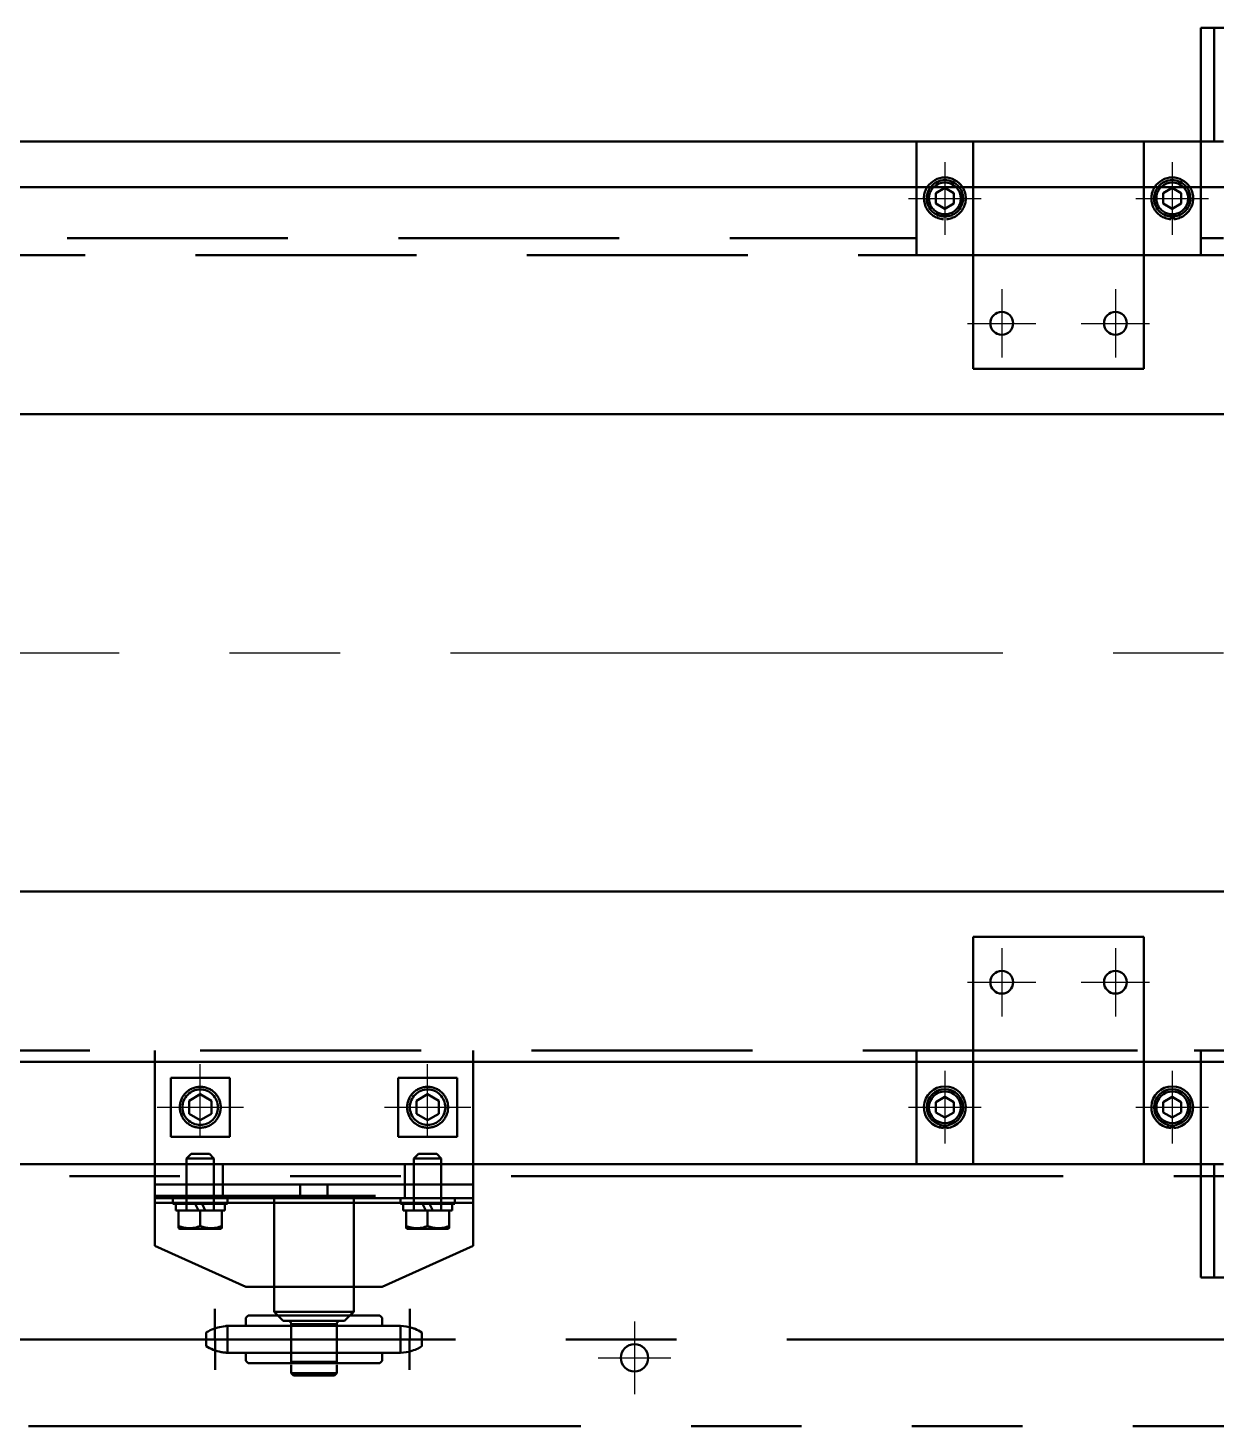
# Model space of a CAD drawing. Header units: millimetres. Extents: x -993 to 13147, y -7260 to 4342.
# Drawn here: x 2444 to 2967, y 2744 to 3359 of the extents above; entities that cross this region are included whole.
import ezdxf

# ---------------------------------------------------------------- set-up
doc = ezdxf.new("R2010")
doc.units = ezdxf.units.MM
doc.header["$LTSCALE"] = 7.649257
for name, pattern in [('CENTER', [50.8, 31.75, -6.35, 6.35, -6.35]), ('DASHED', [19.05, 12.7, -6.35]), ('PHANTOM', [63.5, 31.75, -6.35, 6.35, -6.35, 6.35, -6.35])]:
    doc.linetypes.add(name, pattern=pattern)
for name, color, linetype in [('NoLayerName_001', 7, 'Continuous'), ('NoLayerName_002', 7, 'Continuous'), ('NoLayerName_003', 7, 'Continuous')]:
    doc.layers.add(name, color=color, linetype=linetype)

# ---------------------------------------------------------------- blocks, each defined once
blk = doc.blocks.new('JZB_0407')
at = {"layer": 'NoLayerName_001', "color": 7, "linetype": 'Continuous', "lineweight": 50}
for p, q in [((4378, 100), (5, 100)), ((4183, 0), (200, 0))]:
    blk.add_line(p, q, dxfattribs=at)
blk = doc.blocks.new('JZB_0408')
at = {"layer": 'NoLayerName_001', "color": 7, "linetype": 'Continuous', "lineweight": 50}
for p, q in [((200, 75), (4367, 75)), ((5, 0), (4562, 0))]:
    blk.add_line(p, q, dxfattribs=at)
blk = doc.blocks.new('JZB_0410')
at = {"layer": 'NoLayerName_001', "color": 4, "linetype": 'CENTER', "lineweight": 25}
for p, q in [((15, 30), (15, 0)), ((0, 15), (30, 15))]:
    blk.add_line(p, q, dxfattribs=at)
at = {"layer": 'NoLayerName_001', "color": 7, "linetype": 'Continuous', "lineweight": 50}
blk.add_circle((15, 15), 5, dxfattribs=at)
blk = doc.blocks.new('JZB_0411')
at = {"layer": 'NoLayerName_001', "color": 4, "linetype": 'CENTER', "lineweight": 25}
for p, q in [((15, 30), (15, 0)), ((0, 15), (30, 15))]:
    blk.add_line(p, q, dxfattribs=at)
at = {"layer": 'NoLayerName_001', "color": 7, "linetype": 'Continuous', "lineweight": 50}
blk.add_circle((15, 15), 5, dxfattribs=at)
blk = doc.blocks.new('JZB_0421')
at = {"layer": 'NoLayerName_001', "color": 4, "linetype": 'CENTER', "lineweight": 25}
for p, q in [((15, 30), (15, 0)), ((0, 15), (30, 15))]:
    blk.add_line(p, q, dxfattribs=at)
at = {"layer": 'NoLayerName_001', "color": 7, "linetype": 'Continuous', "lineweight": 50}
blk.add_circle((15, 15), 5, dxfattribs=at)
blk = doc.blocks.new('JZB_0425')
at = {"layer": 'NoLayerName_001', "color": 4, "linetype": 'CENTER', "lineweight": 25}
for p, q in [((15, 30), (15, 0)), ((0, 15), (30, 15))]:
    blk.add_line(p, q, dxfattribs=at)
at = {"layer": 'NoLayerName_001', "color": 7, "linetype": 'Continuous', "lineweight": 50}
blk.add_circle((15, 15), 5, dxfattribs=at)
blk = doc.blocks.new('JZB_0437')
at = {"layer": 'NoLayerName_001', "color": 7, "linetype": 'Continuous', "lineweight": 50}
for p, q in [((0, 80), (0, 100)), ((125, 100), (0, 100)), ((25, 80), (25, 100)), ((100, 80), (100, 100)), ((125, 80), (125, 100))]:
    blk.add_line(p, q, dxfattribs=at)
at = {"layer": 'NoLayerName_001', "color": 3, "linetype": 'DASHED', "lineweight": 50}
for p, q in [((0, 50), (0, 80)), ((25, 0), (25, 80)), ((100, 0), (100, 80)), ((125, 50), (125, 80)), ((125, 50), (0, 50)), ((25, 0), (100, 0))]:
    blk.add_line(p, q, dxfattribs=at)
blk = doc.blocks.new('JZB_0453')
at = {"layer": 'NoLayerName_001', "color": 3, "linetype": 'DASHED', "lineweight": 50}
for p, q in [((100, 100), (25, 100)), ((25, 100), (25, 45)), ((100, 100), (100, 45)), ((0, 50), (125, 50)), ((0, 50), (0, 45)), ((125, 50), (125, 45))]:
    blk.add_line(p, q, dxfattribs=at)
at = {"layer": 'NoLayerName_001', "color": 7, "linetype": 'Continuous', "lineweight": 50}
for p, q in [((0, 45), (0, 0)), ((25, 45), (25, 0)), ((100, 45), (100, 0)), ((125, 45), (125, 0)), ((0, 0), (125, 0))]:
    blk.add_line(p, q, dxfattribs=at)
blk = doc.blocks.new('JZB_0535')
at = {"layer": 'NoLayerName_001', "color": 7, "linetype": 'Continuous', "lineweight": 50}
for p, q in [((7.34, 0.17), (7.34, 1.4)), ((8.56, 0), (8.56, 1.2)), ((9.84, 0), (9.84, 1.2))]:
    blk.add_line(p, q, dxfattribs=at)
blk.add_arc((9.2, 9.18), 9.2, 273.9911, 266.0089, dxfattribs=at)
blk = doc.blocks.new('JZB_0536')
at = {"layer": 'NoLayerName_001', "color": 7, "linetype": 'Continuous', "lineweight": 50}
for p, q in [((7.34, 0.17), (7.34, 1.4)), ((8.56, 0), (8.56, 1.2)), ((9.84, 0), (9.84, 1.2))]:
    blk.add_line(p, q, dxfattribs=at)
blk.add_arc((9.2, 9.18), 9.2, 273.9911, 266.0089, dxfattribs=at)
blk = doc.blocks.new('JZB_0537')
at = {"layer": 'NoLayerName_001', "color": 7, "linetype": 'Continuous', "lineweight": 50}
for p, q in [((8, 12.57), (4.04, 10.29)), ((11.96, 10.29), (8, 12.57)), ((4.04, 10.29), (4.04, 5.71)), ((11.96, 5.71), (11.96, 10.29)), ((4.04, 5.71), (8, 3.42)), ((8, 3.42), (11.96, 5.71))]:
    blk.add_line(p, q, dxfattribs=at)
for radius in [8, 7]:
    blk.add_circle((8, 8), radius, dxfattribs=at)
blk = doc.blocks.new('JZB_0538')
at = {"layer": 'NoLayerName_001', "color": 7, "linetype": 'Continuous', "lineweight": 50}
for p, q in [((8, 12.57), (4.04, 10.29)), ((11.96, 10.29), (8, 12.57)), ((4.04, 10.29), (4.04, 5.71)), ((11.96, 5.71), (11.96, 10.29)), ((4.04, 5.71), (8, 3.42)), ((8, 3.42), (11.96, 5.71))]:
    blk.add_line(p, q, dxfattribs=at)
for radius in [8, 7]:
    blk.add_circle((8, 8), radius, dxfattribs=at)
blk = doc.blocks.new('JZB_0539')
at = {"layer": 'NoLayerName_001', "color": 3, "linetype": 'DASHED', "lineweight": 50}
for start, end in [(147.07927, 266.0089), (273.9911, 32.92073)]:
    blk.add_arc((9.2, 9.18), 9.2, start, end, dxfattribs=at)
at = {"layer": 'NoLayerName_001', "color": 7, "linetype": 'Continuous', "lineweight": 50}
blk.add_arc((9.2, 9.18), 9.2, 32.92073, 147.07927, dxfattribs=at)
blk = doc.blocks.new('JZB_0540')
at = {"layer": 'NoLayerName_001', "color": 3, "linetype": 'DASHED', "lineweight": 50}
for p, q in [((8.56, 1.2), (8.56, 0)), ((9.84, 1.2), (9.84, 0))]:
    blk.add_line(p, q, dxfattribs=at)
for start, end in [(147.07927, 266.0089), (273.9911, 32.92073)]:
    blk.add_arc((9.2, 9.18), 9.2, start, end, dxfattribs=at)
at = {"layer": 'NoLayerName_001', "color": 7, "linetype": 'Continuous', "lineweight": 50}
blk.add_arc((9.2, 9.18), 9.2, 32.92073, 147.07927, dxfattribs=at)
blk = doc.blocks.new('JZB_0541')
at = {"layer": 'NoLayerName_001', "color": 3, "linetype": 'DASHED', "lineweight": 50}
for p, q in [((8, 12.57), (4.04, 10.29)), ((11.96, 10.29), (8, 12.57)), ((4.04, 10.29), (4.04, 5.71)), ((11.96, 5.71), (11.96, 10.29)), ((4.04, 5.71), (8, 3.42)), ((8, 3.42), (11.96, 5.71))]:
    blk.add_line(p, q, dxfattribs=at)
for radius, start, end in [(8, 141.31781, 38.68219), (7, 134.41531, 45.58469)]:
    blk.add_arc((8, 8), radius, start, end, dxfattribs=at)
at = {"layer": 'NoLayerName_001', "color": 7, "linetype": 'Continuous', "lineweight": 50}
for radius, start, end in [(8, 38.68219, 141.31781), (7, 45.58469, 134.41531)]:
    blk.add_arc((8, 8), radius, start, end, dxfattribs=at)
blk = doc.blocks.new('JZB_0542')
at = {"layer": 'NoLayerName_001', "color": 3, "linetype": 'DASHED', "lineweight": 50}
for p, q in [((8, 12.57), (4.04, 10.29)), ((11.96, 10.29), (8, 12.57)), ((4.04, 10.29), (4.04, 5.71)), ((11.96, 5.71), (11.96, 10.29)), ((4.04, 5.71), (8, 3.42)), ((8, 3.42), (11.96, 5.71))]:
    blk.add_line(p, q, dxfattribs=at)
for radius, start, end in [(8, 141.31781, 38.68219), (7, 134.41531, 45.58469)]:
    blk.add_arc((8, 8), radius, start, end, dxfattribs=at)
at = {"layer": 'NoLayerName_001', "color": 7, "linetype": 'Continuous', "lineweight": 50}
for radius, start, end in [(8, 38.68219, 141.31781), (7, 45.58469, 134.41531)]:
    blk.add_arc((8, 8), radius, start, end, dxfattribs=at)
blk = doc.blocks.new('JZB_0543')
at = {"layer": 'NoLayerName_001', "color": 4, "linetype": 'CENTER', "lineweight": 25}
for p, q in [((16, 32), (16, 0)), ((0, 16), (32, 16))]:
    blk.add_line(p, q, dxfattribs=at)
blk = doc.blocks.new('JZB_0544')
at = {"layer": 'NoLayerName_001', "color": 4, "linetype": 'CENTER', "lineweight": 25}
for p, q in [((16, 32), (16, 0)), ((0, 16), (32, 16))]:
    blk.add_line(p, q, dxfattribs=at)
blk = doc.blocks.new('JZB_0545')
at = {"layer": 'NoLayerName_001', "color": 4, "linetype": 'CENTER', "lineweight": 25}
for p, q in [((16, 32), (16, 0)), ((0, 16), (32, 16))]:
    blk.add_line(p, q, dxfattribs=at)
blk = doc.blocks.new('JZB_0546')
at = {"layer": 'NoLayerName_001', "color": 4, "linetype": 'CENTER', "lineweight": 25}
for p, q in [((16, 32), (16, 0)), ((0, 16), (32, 16))]:
    blk.add_line(p, q, dxfattribs=at)
blk = doc.blocks.new('JZB_0587')
at = {"layer": 'NoLayerName_001', "color": 7, "linetype": 'Continuous', "lineweight": 50}
for p, q in [((2960, 500), (2960, 550)), ((2960, 550), (3180, 550)), ((2966, 500), (2966, 550)), ((2960, 50), (2960, 0)), ((2966, 50), (2966, 0)), ((3026, 0), (2960, 0))]:
    blk.add_line(p, q, dxfattribs=at)
blk = doc.blocks.new('JZB_0588')
at = {"layer": 'NoLayerName_001', "color": 7, "linetype": 'Continuous', "lineweight": 50}
for p, q in [((2875, 460), (2210, 460)), ((3010, 460), (3000, 460)), ((2210, 10), (2540, 10)), ((2680, 10), (2875, 10)), ((3000, 10), (3010, 10))]:
    blk.add_line(p, q, dxfattribs=at)
at = {"layer": 'NoLayerName_001', "color": 3, "linetype": 'DASHED', "lineweight": 50}
for p, q in [((2210, 417.5), (2875, 417.5)), ((3000, 417.5), (3010, 417.5)), ((663.6, 410), (4220, 410)), ((4260, 60), (0, 60))]:
    blk.add_line(p, q, dxfattribs=at)
blk = doc.blocks.new('JZB_0594')
at = {"layer": 'NoLayerName_001', "color": 3, "linetype": 'DASHED', "lineweight": 50}
for p, q in [((0, 0), (0, 26)), ((0, 26), (26, 26)), ((26, 0), (26, 26)), ((0, 0), (26, 0))]:
    blk.add_line(p, q, dxfattribs=at)
blk = doc.blocks.new('JZB_0595')
at = {"layer": 'NoLayerName_001', "color": 3, "linetype": 'DASHED', "lineweight": 50}
for p, q in [((9, 14.71), (4.05, 11.86)), ((13.95, 11.86), (9, 14.71)), ((4.05, 11.86), (4.05, 6.14)), ((13.95, 6.14), (13.95, 11.86)), ((4.05, 6.14), (9, 3.28)), ((9, 3.28), (13.95, 6.14))]:
    blk.add_line(p, q, dxfattribs=at)
for radius in [9, 7.8]:
    blk.add_circle((9, 9), radius, dxfattribs=at)
blk = doc.blocks.new('JZB_0596')
at = {"layer": 'NoLayerName_001', "color": 3, "linetype": 'DASHED', "lineweight": 50}
for p, q in [((0, 0), (0, 26)), ((0, 26), (26, 26)), ((26, 0), (26, 26)), ((0, 0), (26, 0))]:
    blk.add_line(p, q, dxfattribs=at)
blk = doc.blocks.new('JZB_0597')
at = {"layer": 'NoLayerName_001', "color": 3, "linetype": 'DASHED', "lineweight": 50}
for p, q in [((9, 14.71), (4.05, 11.86)), ((13.95, 11.86), (9, 14.71)), ((4.05, 11.86), (4.05, 6.14)), ((13.95, 6.14), (13.95, 11.86)), ((4.05, 6.14), (9, 3.28)), ((9, 3.28), (13.95, 6.14))]:
    blk.add_line(p, q, dxfattribs=at)
for radius in [9, 7.8]:
    blk.add_circle((9, 9), radius, dxfattribs=at)
blk = doc.blocks.new('JZB_0628')
at = {"layer": 'NoLayerName_001', "color": 7, "linetype": 'Continuous', "lineweight": 50}
for p, q in [((0, 57), (0, 84)), ((30, 84), (30, 78)), ((110, 78), (110, 84)), ((140, 57), (140, 84)), ((140, 78), (0, 78)), ((8, 76), (0, 76)), ((52.5, 76), (32, 76)), ((52.5, 78), (52.5, 28)), ((87.5, 28), (87.5, 78)), ((108, 76), (87.5, 76)), ((140, 76), (132, 76)), ((0, 57), (40, 39)), ((100, 39), (140, 57)), ((40, 39), (52.5, 39)), ((87.5, 39), (100, 39)), ((52.5, 28), (87.5, 28)), ((52.5, 28), (54.15, 26.35)), ((85.85, 26.35), (87.5, 28)), ((60, 4.65), (60, 1)), ((60, 1), (80, 1)), ((60, 1), (61, 0)), ((79, 0), (80, 1)), ((80, 1), (80, 4.65)), ((79, 0), (61, 0))]:
    blk.add_line(p, q, dxfattribs=at)
at = {"layer": 'NoLayerName_001', "color": 3, "linetype": 'DASHED', "lineweight": 50}
for p, q in [((64, 84), (64, 78)), ((76, 78), (76, 84)), ((8, 76), (32, 76)), ((87.5, 76), (52.5, 76)), ((108, 76), (132, 76)), ((54.15, 26.35), (56.5, 24)), ((83.5, 24), (85.85, 26.35)), ((83.5, 24), (56.5, 24)), ((80, 22.5), (60, 22.5)), ((60, 6), (60, 22.5)), ((80, 22.5), (80, 6)), ((60, 6), (80, 6)), ((60.5, 5.35), (60.5, 6)), ((79.5, 6), (79.5, 5.35))]:
    blk.add_line(p, q, dxfattribs=at)
for centre, start, end in [((58.5, 22.5), 0, 90), ((81.5, 22.5), 90, 180)]:
    blk.add_arc(centre, 1.5, start, end, dxfattribs=at)
blk = doc.blocks.new('JZB_0629')
at = {"layer": 'NoLayerName_001', "color": 3, "linetype": 'DASHED', "lineweight": 50}
for p, q in [((5.5, 33), (3.5, 31)), ((3.5, 31), (15.5, 31)), ((3.5, 8), (3.5, 31)), ((5.5, 33), (13.5, 33)), ((15.5, 31), (13.5, 33)), ((15.5, 31), (15.5, 8))]:
    blk.add_line(p, q, dxfattribs=at)
at = {"layer": 'NoLayerName_001', "color": 7, "linetype": 'Continuous', "lineweight": 50}
for p, q in [((19, 8), (0, 8)), ((0, 0.29), (0, 8)), ((9.5, 8), (9.5, 1.14)), ((19, 0.29), (19, 8)), ((0, 0.29), (0.5, 0)), ((0.5, 0), (18.5, 0)), ((18.5, 0), (19, 0.29))]:
    blk.add_line(p, q, dxfattribs=at)
at = {"layer": 'NoLayerName_001', "color": 7, "linetype": 'Continuous', "lineweight": 50, "start_tangent": (-0.968004, -0.250936), "end_tangent": (-0.982197, 0.187856)}
for points in [[(9.5, 1.14), (7.01, 0.49), (4.41, 0.29), (0, 1.14)], [(19, 1.14), (16.51, 0.49), (13.91, 0.29), (9.5, 1.14)]]:
    blk.add_spline(points, degree=3, dxfattribs=at)
blk = doc.blocks.new('JZB_0630')
at = {"layer": 'NoLayerName_001', "color": 3, "linetype": 'DASHED', "lineweight": 50}
for p, q in [((5.5, 33), (3.5, 31)), ((3.5, 31), (15.5, 31)), ((3.5, 8), (3.5, 31)), ((5.5, 33), (13.5, 33)), ((15.5, 31), (13.5, 33)), ((15.5, 31), (15.5, 8))]:
    blk.add_line(p, q, dxfattribs=at)
at = {"layer": 'NoLayerName_001', "color": 7, "linetype": 'Continuous', "lineweight": 50}
for p, q in [((0, 8), (0, 0.29)), ((19, 8), (0, 8)), ((9.5, 8), (9.5, 1.14)), ((19, 8), (19, 0.29)), ((0, 0.29), (0.5, 0)), ((0.5, 0), (18.5, 0)), ((18.5, 0), (19, 0.29))]:
    blk.add_line(p, q, dxfattribs=at)
at = {"layer": 'NoLayerName_001', "color": 7, "linetype": 'Continuous', "lineweight": 50, "start_tangent": (-0.968004, -0.250936), "end_tangent": (-0.982197, 0.187856)}
for points in [[(9.5, 1.14), (7.01, 0.49), (4.41, 0.29), (0, 1.14)], [(19, 1.14), (16.51, 0.49), (13.91, 0.29), (9.5, 1.14)]]:
    blk.add_spline(points, degree=3, dxfattribs=at)
blk = doc.blocks.new('JZB_0631')
at = {"layer": 'NoLayerName_001', "color": 7, "linetype": 'Continuous', "lineweight": 50}
for p, q in [((0, 3), (0, 0)), ((1.25, 0), (0, 0)), ((9.98, 0), (8.52, 3)), ((11.52, 3), (12.98, 0)), ((21.5, 0), (20.25, 0)), ((21.5, 0), (21.5, 3))]:
    blk.add_line(p, q, dxfattribs=at)
blk = doc.blocks.new('JZB_0632')
at = {"layer": 'NoLayerName_001', "color": 7, "linetype": 'Continuous', "lineweight": 50}
for p, q in [((0, 3), (0, 0)), ((1.25, 0), (0, 0)), ((9.98, 0), (8.52, 3)), ((11.52, 3), (12.98, 0)), ((21.5, 0), (20.25, 0)), ((21.5, 0), (21.5, 3))]:
    blk.add_line(p, q, dxfattribs=at)
blk = doc.blocks.new('JZB_0633')
at = {"layer": 'NoLayerName_001', "color": 7, "linetype": 'Continuous', "lineweight": 50}
for p, q in [((0, 2.5), (0, 0)), ((0, 0), (24, 0)), ((24, 0), (24, 2.5))]:
    blk.add_line(p, q, dxfattribs=at)
blk = doc.blocks.new('JZB_0634')
at = {"layer": 'NoLayerName_001', "color": 7, "linetype": 'Continuous', "lineweight": 50}
for p, q in [((0, 2.5), (0, 0)), ((0, 0), (24, 0)), ((24, 0), (24, 2.5))]:
    blk.add_line(p, q, dxfattribs=at)
blk = doc.blocks.new('JZB_0635')
at = {"layer": 'NoLayerName_001', "color": 3, "linetype": 'DASHED', "lineweight": 50}
for p, q in [((0, 54), (0, 104)), ((140, 54), (140, 104)), ((0, 40), (140, 40)), ((52.5, 0), (87.5, 0))]:
    blk.add_line(p, q, dxfattribs=at)
at = {"layer": 'NoLayerName_001', "color": 7, "linetype": 'Continuous', "lineweight": 50}
for p, q in [((0, 45), (0, 54)), ((140, 54), (0, 54)), ((30, 54), (30, 45)), ((110, 45), (110, 54)), ((140, 54), (140, 45)), ((140, 45), (0, 45))]:
    blk.add_line(p, q, dxfattribs=at)
blk = doc.blocks.new('JZB_0639')
at = {"layer": 'NoLayerName_003', "color": 4, "linetype": 'CENTER', "lineweight": 50}
for p, q in [((3.92, 0), (3.86, 26.77)), ((89.48, 0), (89.55, 26.77))]:
    blk.add_line(p, q, dxfattribs=at)
at = {"layer": 'NoLayerName_003', "color": 7, "linetype": 'Continuous', "lineweight": 50}
for p, q in [((9.11, 19.34), (85.52, 19.34)), ((9.36, 7.44), (9.36, 19.34)), ((18.41, 23.89), (17.41, 22.89)), ((17.41, 22.89), (17.41, 19.34)), ((18.41, 23.89), (76.41, 23.89)), ((77.41, 22.89), (76.41, 23.89)), ((77.41, 19.34), (77.41, 22.89)), ((85.47, 7.44), (85.47, 19.34)), ((0, 10.36), (0, 16.41)), ((94.86, 10.36), (94.86, 16.41)), ((9.21, 7.44), (84.2, 7.44)), ((17.41, 7.44), (17.41, 3.89)), ((77.41, 3.89), (77.41, 7.44)), ((85.52, 7.44), (84.2, 7.44)), ((17.41, 3.89), (18.41, 2.89)), ((18.41, 2.89), (76.41, 2.89)), ((76.41, 2.89), (77.41, 3.89))]:
    blk.add_line(p, q, dxfattribs=at)
for centre, start, end in [((84.85, 0.65), 72.47382, 87.94439), ((84.85, 26.13), 272.05561, 287.58536)]:
    blk.add_arc(centre, 18.7, start, end, dxfattribs=at)
for points, start_tangent, end_tangent in [([(9.11, 19.34), (8.46, 19.24), (5.07, 18.62), (1.73, 17.37), (0, 16.41)], (-0.98913, -0.147046), (-0.875929, -0.48244)), ([(94.86, 16.41), (91.89, 17.97), (90.49, 18.48)], (-0.885066, 0.465465), (-0.940136, 0.3408)), ([(0, 10.36), (3.12, 8.81), (6.54, 7.82), (8.46, 7.53), (9.21, 7.44)], (0.894476, -0.447116), (0.991781, -0.127944)), ([(90.5, 8.3), (93.21, 9.41), (94.86, 10.36)], (0.925351, 0.379112), (0.865229, 0.501376))]:
    blk.add_spline(points, degree=3, dxfattribs=dict(at, start_tangent=start_tangent, end_tangent=end_tangent))
blk = doc.blocks.new('JZB_0719')
at = {"layer": 'NoLayerName_001', "color": 4, "linetype": 'CENTER', "lineweight": 50}
blk.add_line((0, 15.35), (1138.41, 15.35), dxfattribs=at)
blk = doc.blocks.new('JZB_0725')
at = {"layer": 'NoLayerName_002', "color": 3, "linetype": 'PHANTOM', "lineweight": 50}
for p, q in [((0, 110), (1973.5, 110)), ((1973.5, 0), (0, 0))]:
    blk.add_line(p, q, dxfattribs=at)
blk = doc.blocks.new('JZB_0728')
at = {"layer": 'NoLayerName_002', "color": 4, "linetype": 'CENTER', "lineweight": 25}
for p, q in [((16, 32), (16, 0)), ((0, 16), (32, 16))]:
    blk.add_line(p, q, dxfattribs=at)
at = {"layer": 'NoLayerName_002', "color": 7, "linetype": 'Continuous', "lineweight": 50}
blk.add_circle((16, 16), 6, dxfattribs=at)

msp = doc.modelspace()

# ---------------------------------------------------------------- linework, layer by layer
at = {"layer": 'NoLayerName_001', "color": 4, "linetype": 'CENTER', "lineweight": 25}
for p, q in [((-90, 3084.3579), (6547.9144, 3084.3579)), ((2520, 2871.1179), (2520, 2903.3579)), ((2620, 2871.1179), (2620, 2903.3579)), ((2501, 2884.3579), (2539, 2884.3579)), ((2601, 2884.3579), (2639, 2884.3579))]:
    msp.add_line(p, q, dxfattribs=at)

# ---------------------------------------------------------------- block references
at = {"layer": 'NoLayerName_001'}
for name, p in [('JZB_0587', (0, 2809.3579)), ('JZB_0588', (-40, 2849.3579)), ('JZB_0437', (2835, 3209.3579)), ('JZB_0546', (2831.5, 3268.3579)), ('JZB_0545', (2931.5, 3268.3579)), ('JZB_0539', (2838.3, 3275.1802)), ('JZB_0541', (2839.5, 3276.3579)), ('JZB_0540', (2938.3, 3275.1802)), ('JZB_0542', (2939.5, 3276.3579)), ('JZB_0407', (-40, 3189.3579)), ('JZB_0410', (2857.5, 3214.3579)), ('JZB_0411', (2907.5, 3214.3579)), ('JZB_0408', (-40, 2904.3579)), ('JZB_0453', (2835, 2859.3579)), ('JZB_0421', (2857.5, 2924.3579)), ('JZB_0425', (2907.5, 2924.3579)), ('JZB_0635', (2500, 2805.3579)), ('JZB_0543', (2831.5, 2868.3579)), ('JZB_0544', (2931.5, 2868.3579)), ('JZB_0596', (2507, 2871.3579)), ('JZB_0597', (2511, 2875.3579)), ('JZB_0594', (2607, 2871.3579)), ('JZB_0595', (2611, 2875.3579)), ('JZB_0535', (2838.3, 2875.1802)), ('JZB_0537', (2839.5, 2876.3579)), ('JZB_0536', (2938.3, 2875.1802)), ('JZB_0538', (2939.5, 2876.3579)), ('JZB_0630', (2510.5, 2830.8579)), ('JZB_0629', (2610.5, 2830.8579)), ('JZB_0725', (2171, 2744.0579)), ('JZB_0628', (2500, 2766.3579)), ('JZB_0634', (2508, 2841.8579)), ('JZB_0633', (2608, 2841.8579)), ('JZB_0631', (2509.25, 2838.8579)), ('JZB_0632', (2609.25, 2838.8579)), ('JZB_0719', (2000.7965, 2766.8579)), ('JZB_0639', (2522.5889, 2768.8204)), ('JZB_0728', (2695, 2758.0579))]:
    msp.add_blockref(name, p, dxfattribs=at)

doc.saveas('drawing.dxf')
